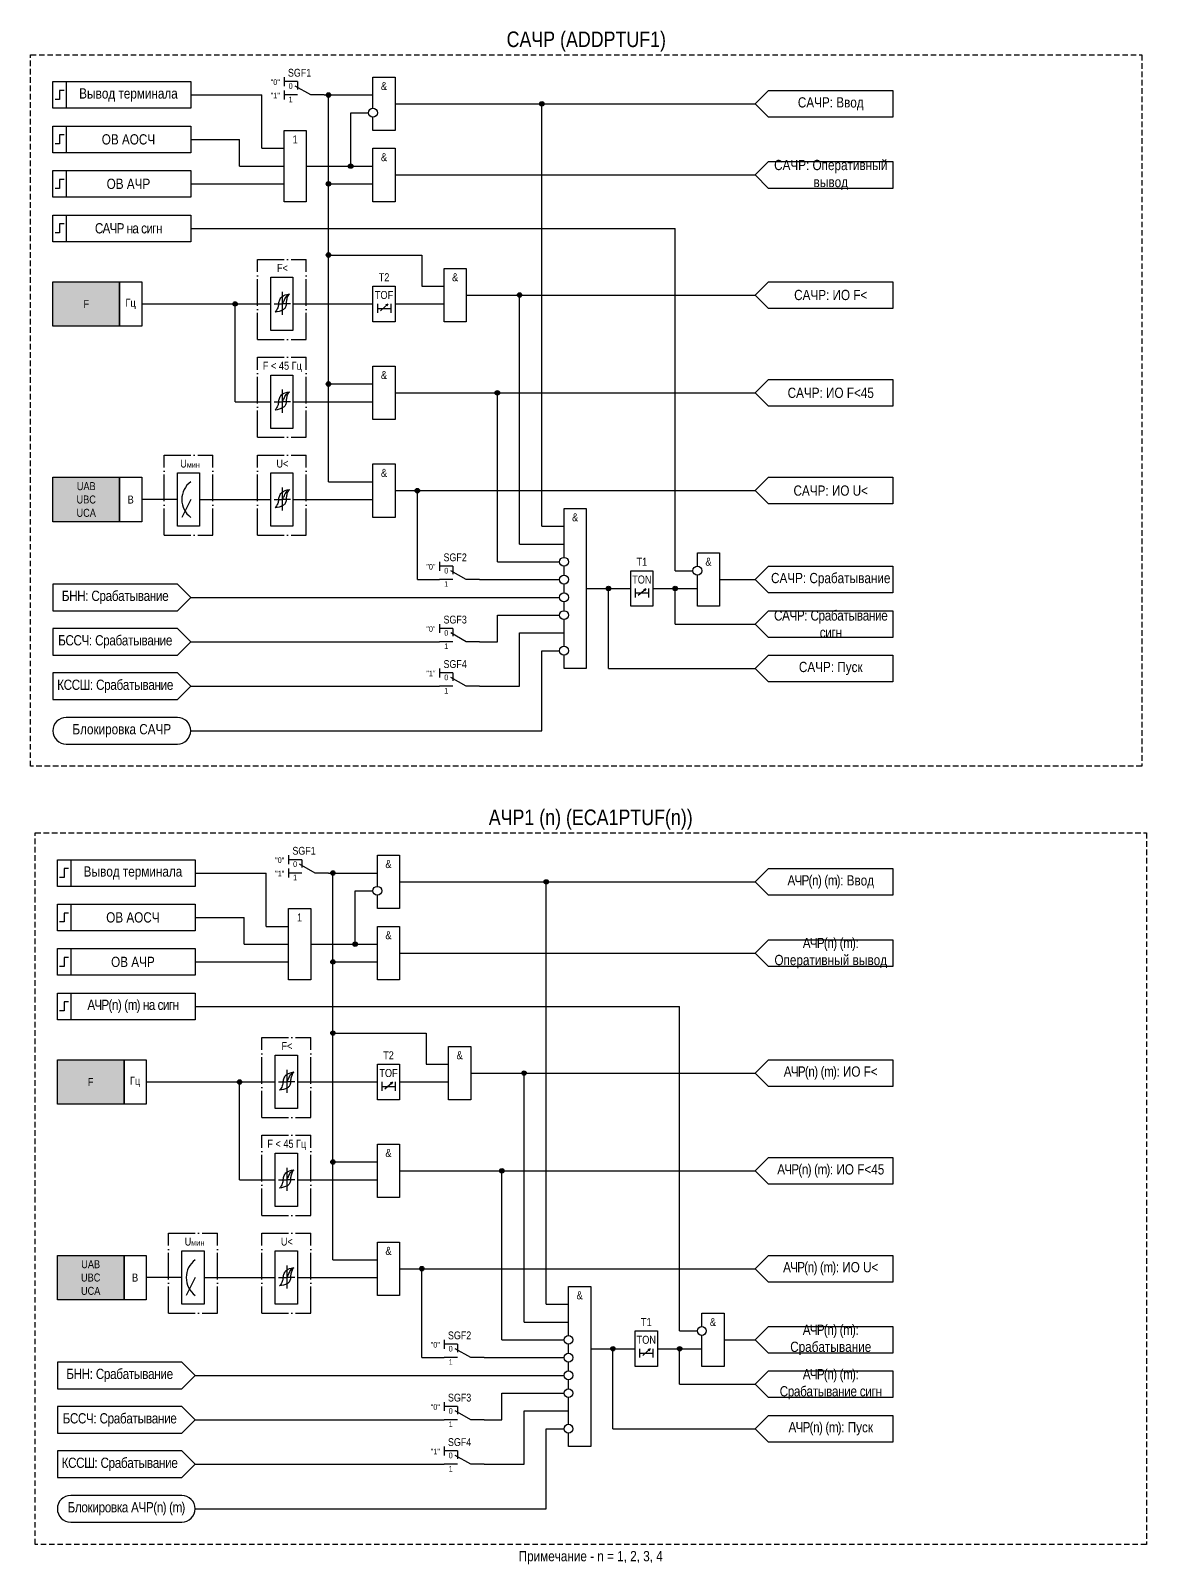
# Model space of a CAD drawing. Header units: millimetres. Extents: x -1311 to 1381, y -299 to 1200.
# Drawn here: x 1098 to 1349, y 600.5 to 945.5 of the extents above; entities that cross this region are included whole.
import ezdxf
from ezdxf.enums import TextEntityAlignment as Align

# ---------------------------------------------------------------- set-up
doc = ezdxf.new("R2010")
doc.units = ezdxf.units.MM
doc.linetypes.add('ACAD_ISO04W100', pattern=[30, 24, -3, 0, -3])
doc.linetypes.add('штриховая2', pattern=[0.375, 0.25, -0.125])
doc.layers.add('Основная', color=7, linetype='Continuous')
doc.styles.add('1.8_Gost_RD', font='ARIALN.TTF', dxfattribs={"height": 1.8})
doc.styles.add('2.5_Gost_RD', font='ARIALN.TTF', dxfattribs={"height": 2.5})
doc.styles.add('3.5_Gost_RD', font='ARIALN.TTF', dxfattribs={"height": 3.5})
doc.styles.add('Вывод', font='ARIALN.TTF', dxfattribs={"height": 2.5})
doc.styles.add('Компонент', font='ARIALN.TTF', dxfattribs={"height": 3.5})

# ---------------------------------------------------------------- blocks, each defined once
blk = doc.blocks.new('*U898')
at = {"layer": 'Основная', "linetype": 'ACAD_ISO04W100', "ltscale": 0.25}
for p, q in [((0, 0), (11, 0)), ((0, -18), (0, 0)), ((11, -18), (11, 0)), ((0, -18), (11, -18))]:
    blk.add_line(p, q, dxfattribs=at)
at = {"layer": 'Основная', "style": 'Компонент'}
blk.add_attdef('ОУ', text='', height=3.5, dxfattribs=at).set_placement((11, 0), align=Align.MIDDLE_CENTER)
blk = doc.blocks.new('*U958')
at = {"layer": 'Основная', "color": 0}
blk.add_line((0, 0), (7, 4), dxfattribs=at)
at = {"layer": 'Основная', "ltscale": 0.35}
blk.add_line((6, 6), (6, 2.5), dxfattribs=at)
blk = doc.blocks.new('*U1018')
at = {"layer": 'Основная', "color": 0}
for p, q in [((-3, 6), (-9, 6)), ((-3, 0), (-9, 0)), ((9, 0), (3, 0))]:
    blk.add_line(p, q, dxfattribs=at)
at = {"layer": 'Основная', "ltscale": 0.25, "xscale": -1}
blk.add_blockref('*U958', (3, 0), dxfattribs=at)
at = {"layer": 'Основная'}
for tag, height, style, p in [('В1', 2.5, 'Вывод', (-13, 6)), ('ОУ', 3.5, 'Компонент', (-2, 10)), ('В2', 2.5, 'Вывод', (-6, 4)), ('В3', 2.5, 'Вывод', (-6, -2))]:
    blk.add_attdef(tag, text='', height=height, dxfattribs=dict(at, style=style)).set_placement(p, align=Align.MIDDLE_CENTER)
blk = doc.blocks.new('Точка')
at = {"ltscale": 100}
h = blk.add_hatch(color=256, dxfattribs=at)
h.dxf.hatch_style = 1
edge = h.paths.add_edge_path()
edge.add_arc((0, 0), 0.5, 0, 360)
blk.add_circle((0, 0), 0.5, dxfattribs=at)
blk = doc.blocks.new('*U993')
at = {"layer": 'Основная', "linetype": 'ACAD_ISO04W100', "ltscale": 0.25}
for p, q in [((0, 0), (11, 0)), ((0, -18), (0, 0)), ((11, -18), (11, 0)), ((0, -18), (11, -18))]:
    blk.add_line(p, q, dxfattribs=at)
at = {"layer": 'Основная', "style": 'Компонент'}
blk.add_attdef('ОУ', text='', height=3.5, dxfattribs=at).set_placement((11, 0), align=Align.MIDDLE_CENTER)

msp = doc.modelspace()

# ---------------------------------------------------------------- hatches: boundary and pattern name
at = {"ltscale": 100, "true_color": 0xf7941d}
h = msp.add_hatch(color=30, dxfattribs=at)
h.dxf.hatch_style = 1
h.paths.add_polyline_path([(1103, 889), (1118, 889), (1118, 879), (1103, 879)])
h = msp.add_hatch(color=30, dxfattribs=at)
h.dxf.hatch_style = 1
h.paths.add_polyline_path([(1103, 845), (1118, 845), (1118, 835), (1103, 835)])
h = msp.add_hatch(color=30, dxfattribs=at)
h.dxf.hatch_style = 1
h.paths.add_polyline_path([(1104, 714), (1119, 714), (1119, 704), (1104, 704)])
h = msp.add_hatch(color=30, dxfattribs=at)
h.dxf.hatch_style = 1
h.paths.add_polyline_path([(1104, 670), (1119, 670), (1119, 660), (1104, 660)])

# ---------------------------------------------------------------- linework, layer by layer
at = {"ltscale": 100}
for p, q in [((1176.7, 882.46), (1178.37, 883.95)), ((1178.37, 883.95), (1177.85, 883.73)), ((1178.37, 883.95), (1178.11, 883.48)), ((1180, 884), (1191, 884)), ((1234.7, 818.46), (1236.37, 819.95)), ((1236.37, 819.95), (1235.85, 819.73)), ((1236.37, 819.95), (1236.11, 819.48)), ((1199, 808), (1203, 808)), ((1199, 798), (1208, 798)), ((1177.7, 707.46), (1179.37, 708.95)), ((1179.37, 708.95), (1178.85, 708.73)), ((1179.37, 708.95), (1179.11, 708.48)), ((1181, 709), (1192, 709)), ((1235.7, 647.46), (1237.37, 648.95)), ((1237.37, 648.95), (1236.85, 648.73)), ((1237.37, 648.95), (1237.11, 648.48)), ((1200, 633), (1204, 633)), ((1200, 623), (1209, 623))]:
    msp.add_line(p, q, dxfattribs=at)
for points in [[(1165, 895), (1186, 895), (1186, 888), (1191, 888)], [(1176, 884), (1176, 882)], [(1179, 884), (1179, 882)], [(1176, 883), (1179, 883)], [(1234, 820), (1234, 818)], [(1234, 819), (1237, 819)], [(1237, 820), (1237, 818)], [(1166, 720), (1187, 720), (1187, 713), (1192, 713)], [(1177, 709), (1177, 707)], [(1177, 708), (1180, 708)], [(1180, 709), (1180, 707)], [(1235, 649), (1235, 647)], [(1238, 649), (1238, 647)], [(1235, 648), (1238, 648)]]:
    msp.add_lwpolyline(points, dxfattribs=at)
for points in [[(1103, 889), (1118, 889), (1118, 879), (1103, 879)], [(1118, 889), (1123, 889), (1123, 879), (1118, 879)], [(1175, 888), (1180, 888), (1180, 880), (1175, 880)], [(1103, 845), (1118, 845), (1118, 835), (1103, 835)], [(1118, 845), (1123, 845), (1123, 835), (1118, 835)], [(1233, 824), (1238, 824), (1238, 816), (1233, 816)], [(1104, 714), (1119, 714), (1119, 704), (1104, 704)], [(1119, 714), (1124, 714), (1124, 704), (1119, 704)], [(1176, 713), (1181, 713), (1181, 705), (1176, 705)], [(1104, 670), (1119, 670), (1119, 660), (1104, 660)], [(1119, 670), (1124, 670), (1124, 660), (1119, 660)], [(1234, 653), (1239, 653), (1239, 645), (1234, 645)]]:
    msp.add_lwpolyline(points, close=True, dxfattribs=at)
for points in [[(1106, 785), (1131, 785, 1), (1131, 791), (1106, 791, 1)], [(1107, 610), (1132, 610, 1), (1132, 616), (1107, 616, 1)]]:
    msp.add_lwpolyline(points, format="xyb", close=True, dxfattribs=at)
at = {"layer": 'Основная', "ltscale": 100}
for p, q in [((1155, 935), (1155, 933)), ((1155, 932), (1155, 930)), ((1150, 919), (1150, 931)), ((1165, 844), (1165, 931)), ((1213, 834), (1213, 929)), ((1145, 915), (1145, 921)), ((1243, 824), (1243, 901)), ((1152, 888.5), (1152, 890)), ((1152, 890), (1157, 890)), ((1157, 890), (1157, 884)), ((1152, 881), (1152, 889)), ((1144, 862), (1144, 884)), ((1157, 884), (1175, 884)), ((1157, 884), (1157, 878)), ((1208, 830), (1208, 886)), ((1152, 878), (1152, 881)), ((1157, 878), (1152, 878)), ((1152, 866.5), (1152, 868)), ((1152, 868), (1157, 868)), ((1152, 859), (1152, 867)), ((1157, 868), (1157, 862)), ((1203, 826), (1203, 864)), ((1152, 856), (1152, 859)), ((1157, 862), (1175, 862)), ((1157, 862), (1157, 856)), ((1157, 856), (1152, 856)), ((1131, 844.5), (1131, 846)), ((1131, 846), (1136, 846)), ((1136, 846), (1136, 840)), ((1152, 844.5), (1152, 846)), ((1152, 846), (1157, 846)), ((1157, 846), (1157, 840)), ((1131, 837), (1131, 845)), ((1152, 837), (1152, 845)), ((1180, 842), (1190, 842)), ((1185, 822), (1185, 842)), ((1131, 840), (1123, 840)), ((1136, 840), (1136, 834)), ((1157, 840), (1175, 840)), ((1157, 840), (1157, 834)), ((1131, 834), (1131, 837)), ((1152, 834), (1152, 837)), ((1136, 834), (1131, 834)), ((1157, 834), (1152, 834)), ((1190, 826), (1190, 824)), ((1134, 818), (1217, 818)), ((1228, 802), (1228, 820)), ((1243, 812), (1243, 820)), ((1190, 812), (1190, 810)), ((1203, 808), (1203, 814)), ((1134, 808), (1190, 808)), ((1208, 798), (1208, 810)), ((1213, 788), (1213, 806)), ((1190, 802), (1190, 800)), ((1134, 798), (1190, 798)), ((1134, 788), (1213, 788)), ((1156, 760), (1156, 758)), ((1151, 744), (1151, 756)), ((1156, 757), (1156, 755)), ((1166, 669), (1166, 756)), ((1214, 659), (1214, 754)), ((1146, 740), (1146, 746)), ((1244, 653), (1244, 726)), ((1153, 713.5), (1153, 715)), ((1153, 715), (1158, 715)), ((1158, 715), (1158, 709)), ((1153, 706), (1153, 714)), ((1209, 655), (1209, 711)), ((1145, 687), (1145, 709)), ((1158, 709), (1158, 703)), ((1158, 709), (1176, 709)), ((1153, 703), (1153, 706)), ((1158, 703), (1153, 703)), ((1153, 691.5), (1153, 693)), ((1153, 693), (1158, 693)), ((1153, 684), (1153, 692)), ((1158, 693), (1158, 687)), ((1158, 687), (1176, 687)), ((1158, 687), (1158, 681)), ((1204, 651), (1204, 689)), ((1153, 681), (1153, 684)), ((1158, 681), (1153, 681)), ((1132, 669.5), (1132, 671)), ((1132, 671), (1137, 671)), ((1132, 662), (1132, 670)), ((1137, 671), (1137, 665)), ((1153, 669.5), (1153, 671)), ((1153, 671), (1158, 671)), ((1153, 662), (1153, 670)), ((1158, 671), (1158, 665)), ((1181, 667), (1191, 667)), ((1186, 647), (1186, 667)), ((1132, 665), (1124, 665)), ((1137, 665), (1137, 659)), ((1158, 665), (1176, 665)), ((1158, 665), (1158, 659)), ((1132, 659), (1132, 662)), ((1137, 659), (1132, 659)), ((1153, 659), (1153, 662)), ((1158, 659), (1153, 659)), ((1191, 651), (1191, 649)), ((1229, 631), (1229, 649)), ((1244, 641), (1244, 649)), ((1135, 643), (1218, 643)), ((1204, 633), (1204, 639)), ((1191, 637), (1191, 635)), ((1209, 623), (1209, 635)), ((1135, 633), (1191, 633)), ((1214, 613), (1214, 631)), ((1191, 627), (1191, 625)), ((1135, 623), (1191, 623)), ((1135, 613), (1214, 613))]:
    msp.add_line(p, q, dxfattribs=at)
at = {"layer": 'Основная'}
for p, q in [((1154.6, 886.72), (1154.6, 881.52)), ((1154.6, 864.72), (1154.6, 859.52)), ((1154.6, 842.72), (1154.6, 837.52)), ((1155.6, 711.72), (1155.6, 706.52)), ((1155.6, 689.72), (1155.6, 684.52)), ((1155.6, 667.72), (1155.6, 662.52))]:
    msp.add_line(p, q, dxfattribs=at)
at = {"layer": 'Основная', "color": 7, "ltscale": 100}
for p, q in [((1123, 884), (1152, 884)), ((1152.79, 884), (1154.6, 884)), ((1156.42, 884), (1154.6, 884)), ((1144, 862), (1152, 862)), ((1152.79, 862), (1154.6, 862)), ((1156.42, 862), (1154.6, 862)), ((1134, 840), (1132, 836)), ((1136, 840), (1152, 840)), ((1152.79, 840), (1154.6, 840)), ((1156.42, 840), (1154.6, 840)), ((1124, 709), (1153, 709)), ((1153.79, 709), (1155.6, 709)), ((1157.42, 709), (1155.6, 709)), ((1145, 687), (1153, 687)), ((1153.79, 687), (1155.6, 687)), ((1157.42, 687), (1155.6, 687)), ((1135, 665), (1133, 661)), ((1137, 665), (1153, 665)), ((1153.79, 665), (1155.6, 665)), ((1157.42, 665), (1155.6, 665))]:
    msp.add_line(p, q, dxfattribs=at)
at = {"layer": 'Основная', "linetype": 'штриховая2', "ltscale": 5}
for points in [[(1098, 940), (1348, 940), (1348, 780), (1098, 780)], [(1099, 765), (1349, 765), (1349, 605), (1099, 605)]]:
    msp.add_lwpolyline(points, close=True, dxfattribs=at)
at = {"layer": 'Основная', "ltscale": 100}
for points in [[(1175, 928), (1175, 935), (1180, 935), (1180, 923), (1175, 923), (1175, 926)], [(1134, 931), (1150, 931)], [(1164, 931), (1175, 931)], [(1180, 929), (1261, 929)], [(1160, 915), (1170, 915), (1170, 927), (1174, 927)], [(1134, 921), (1145, 921)], [(1150, 919), (1155, 919)], [(1145, 915), (1155, 915)], [(1160, 915), (1175, 915)], [(1160, 915), (1165, 915)], [(1160, 915), (1165, 915), (1165, 915), (1165, 915)], [(1134, 911), (1155, 911)], [(1165, 911), (1175, 911)], [(1180, 913), (1180, 913), (1180, 913), (1261, 913)], [(1134, 901), (1243, 901)], [(1196, 886), (1261, 886)], [(1165, 866), (1175, 866)], [(1180, 864), (1261, 864)], [(1165, 844), (1175, 844)], [(1185, 842), (1261, 842)], [(1218, 827), (1218, 838), (1223, 838), (1223, 802), (1218, 802), (1218, 805)], [(1213, 834), (1218, 834)], [(1208, 830), (1218, 830)], [(1248, 825), (1248, 828), (1253, 828), (1253, 816), (1248, 816), (1248, 823)], [(1203, 826), (1217, 826)], [(1218, 823), (1218, 825)], [(1185, 822), (1190, 822)], [(1199, 822), (1217, 822)], [(1243, 824), (1247, 824)], [(1253, 822), (1261, 822)], [(1134, 818), (1131, 821), (1103, 821), (1103, 815), (1131, 815), (1134, 818)], [(1218, 819), (1218, 821)], [(1223, 820), (1228, 820)], [(1223, 820), (1228, 820), (1228, 820), (1228, 820)], [(1223, 820), (1233, 820)], [(1223, 820), (1233, 820), (1233, 820), (1233, 820)], [(1238, 820), (1248, 820)], [(1218, 815), (1218, 817)], [(1134, 808), (1131, 811), (1103, 811), (1103, 805), (1131, 805), (1134, 808)], [(1203, 814), (1217, 814)], [(1218, 807), (1218, 813)], [(1243, 812), (1261, 812)], [(1208, 810), (1218, 810)], [(1213, 806), (1217, 806)], [(1134, 798), (1131, 801), (1103, 801), (1103, 795), (1131, 795), (1134, 798)], [(1228, 802), (1261, 802)], [(1176, 753), (1176, 760), (1181, 760), (1181, 748), (1176, 748), (1176, 751)], [(1135, 756), (1151, 756)], [(1165, 756), (1176, 756)], [(1181, 754), (1261, 754)], [(1161, 740), (1171, 740), (1171, 752), (1175, 752)], [(1135, 746), (1146, 746)], [(1151, 744), (1156, 744)], [(1146, 740), (1156, 740)], [(1161, 740), (1176, 740)], [(1161, 740), (1166, 740)], [(1161, 740), (1166, 740), (1166, 740), (1166, 740)], [(1135, 736), (1156, 736)], [(1166, 736), (1176, 736)], [(1181, 738), (1181, 738), (1181, 738), (1261, 738)], [(1135, 726), (1244, 726)], [(1197, 711), (1261, 711)], [(1166, 691), (1176, 691)], [(1181, 689), (1261, 689)], [(1166, 669), (1176, 669)], [(1186, 667), (1261, 667)], [(1219, 652), (1219, 663), (1224, 663), (1224, 627), (1219, 627), (1219, 630)], [(1214, 659), (1219, 659)], [(1249, 654), (1249, 657), (1254, 657), (1254, 645), (1249, 645), (1249, 652)], [(1209, 655), (1219, 655)], [(1244, 653), (1248, 653)], [(1204, 651), (1218, 651)], [(1219, 648), (1219, 650)], [(1224, 649), (1234, 649)], [(1224, 649), (1234, 649), (1234, 649), (1234, 649)], [(1239, 649), (1249, 649)], [(1254, 651), (1261, 651)], [(1135, 643), (1132, 646), (1104, 646), (1104, 640), (1132, 640), (1135, 643)], [(1186, 647), (1191, 647)], [(1200, 647), (1218, 647)], [(1219, 644), (1219, 646)], [(1219, 640), (1219, 642)], [(1204, 639), (1218, 639)], [(1244, 641), (1261, 641)], [(1135, 633), (1132, 636), (1104, 636), (1104, 630), (1132, 630), (1135, 633)], [(1209, 635), (1219, 635)], [(1219, 632), (1219, 638)], [(1214, 631), (1218, 631)], [(1229, 631), (1261, 631)], [(1135, 623), (1132, 626), (1104, 626), (1104, 620), (1132, 620), (1135, 623)]]:
    msp.add_lwpolyline(points, dxfattribs=at)
for points in [[(1103, 934), (1106, 934), (1106, 928), (1103, 928)], [(1103, 934), (1134, 934), (1134, 928), (1103, 928)], [(1292, 932), (1292, 926), (1264, 926), (1261, 929), (1264, 932)], [(1103, 924), (1106, 924), (1106, 918), (1103, 918)], [(1103, 924), (1134, 924), (1134, 918), (1103, 918)], [(1155, 923), (1160, 923), (1160, 907), (1155, 907)], [(1175, 919), (1180, 919), (1180, 907), (1175, 907)], [(1292, 916), (1292, 910), (1264, 910), (1261, 913), (1264, 916)], [(1103, 914), (1106, 914), (1106, 908), (1103, 908)], [(1103, 914), (1134, 914), (1134, 908), (1103, 908)], [(1103, 904), (1106, 904), (1106, 898), (1103, 898)], [(1103, 904), (1134, 904), (1134, 898), (1103, 898)], [(1191, 892), (1196, 892), (1196, 880), (1191, 880)], [(1292, 889), (1292, 883), (1264, 883), (1261, 886), (1264, 889)], [(1175, 870), (1180, 870), (1180, 858), (1175, 858)], [(1292, 867), (1292, 861), (1264, 861), (1261, 864), (1264, 867)], [(1175, 848), (1180, 848), (1180, 836), (1175, 836)], [(1292, 845), (1292, 839), (1264, 839), (1261, 842), (1264, 845)], [(1292, 825), (1292, 819), (1264, 819), (1261, 822), (1264, 825)], [(1292, 815), (1292, 809), (1264, 809), (1261, 812), (1264, 815)], [(1292, 805), (1292, 799), (1264, 799), (1261, 802), (1264, 805)], [(1104, 759), (1107, 759), (1107, 753), (1104, 753)], [(1104, 759), (1135, 759), (1135, 753), (1104, 753)], [(1292, 757), (1292, 751), (1264, 751), (1261, 754), (1264, 757)], [(1104, 749), (1107, 749), (1107, 743), (1104, 743)], [(1104, 749), (1135, 749), (1135, 743), (1104, 743)], [(1156, 748), (1161, 748), (1161, 732), (1156, 732)], [(1176, 744), (1181, 744), (1181, 732), (1176, 732)], [(1104, 739), (1107, 739), (1107, 733), (1104, 733)], [(1104, 739), (1135, 739), (1135, 733), (1104, 733)], [(1292, 741), (1292, 735), (1264, 735), (1261, 738), (1264, 741)], [(1104, 729), (1107, 729), (1107, 723), (1104, 723)], [(1104, 729), (1135, 729), (1135, 723), (1104, 723)], [(1192, 717), (1197, 717), (1197, 705), (1192, 705)], [(1292, 714), (1292, 708), (1264, 708), (1261, 711), (1264, 714)], [(1176, 695), (1181, 695), (1181, 683), (1176, 683)], [(1292, 692), (1292, 686), (1264, 686), (1261, 689), (1264, 692)], [(1176, 673), (1181, 673), (1181, 661), (1176, 661)], [(1292, 670), (1292, 664), (1264, 664), (1261, 667), (1264, 670)], [(1292, 654), (1292, 648), (1264, 648), (1261, 651), (1264, 654)], [(1292, 644), (1292, 638), (1264, 638), (1261, 641), (1264, 644)], [(1292, 634), (1292, 628), (1264, 628), (1261, 631), (1264, 634)]]:
    msp.add_lwpolyline(points, close=True, dxfattribs=at)
at = {"layer": 'Основная', "lineweight": 30, "ltscale": 100}
for points in [[(1105.5, 932), (1104.5, 932), (1104.5, 930), (1103.5, 930)], [(1105.5, 922), (1104.5, 922), (1104.5, 920), (1103.5, 920)], [(1105.5, 912), (1104.5, 912), (1104.5, 910), (1103.5, 910)], [(1105.5, 902), (1104.5, 902), (1104.5, 900), (1103.5, 900)], [(1106.5, 757), (1105.5, 757), (1105.5, 755), (1104.5, 755)], [(1106.5, 747), (1105.5, 747), (1105.5, 745), (1104.5, 745)], [(1106.5, 737), (1105.5, 737), (1105.5, 735), (1104.5, 735)], [(1106.5, 727), (1105.5, 727), (1105.5, 725), (1104.5, 725)]]:
    msp.add_lwpolyline(points, dxfattribs=at)
at = {"layer": 'Основная'}
for centre in [(1175, 927), (1218, 826), (1248, 824), (1218, 822), (1218, 818), (1218, 814), (1218, 806), (1176, 752), (1219, 651), (1249, 653), (1219, 647), (1219, 643), (1219, 639), (1219, 631)]:
    msp.add_circle(centre, 1, dxfattribs=at)
at = {"layer": 'Основная', "color": 7, "ltscale": 100}
for centre in [(1137, 840), (1138, 665)]:
    msp.add_arc(centre, 5, 126.8699, 233.1301, dxfattribs=at)
at = {"layer": 'Основная'}
for points in [[(1153.8, 883.92), (1153.6, 883.13), (1153, 882.12)], [(1155.48, 883.92), (1155.25, 883.13), (1154.76, 882.67), (1153, 882.12)], [(1153.8, 883.92), (1153.95, 884.71), (1154.44, 885.54), (1156.2, 886.26)], [(1154.6, 884), (1155, 884.72), (1155.47, 885.6), (1156.2, 886.26)], [(1155.48, 883.92), (1155.6, 884.71), (1155.81, 885.54), (1156.2, 886.26)], [(1153.8, 861.92), (1153.95, 862.71), (1154.44, 863.54), (1156.2, 864.26)], [(1154.6, 862), (1155, 862.72), (1155.47, 863.6), (1156.2, 864.26)], [(1155.48, 861.92), (1155.6, 862.71), (1155.81, 863.54), (1156.2, 864.26)], [(1153.8, 861.92), (1153.6, 861.13), (1153, 860.12)], [(1155.48, 861.92), (1155.25, 861.13), (1154.76, 860.67), (1153, 860.12)], [(1153.8, 839.92), (1153.95, 840.71), (1154.44, 841.54), (1156.2, 842.26)], [(1154.6, 840), (1155, 840.72), (1155.47, 841.6), (1156.2, 842.26)], [(1155.48, 839.92), (1155.6, 840.71), (1155.81, 841.54), (1156.2, 842.26)], [(1153.8, 839.92), (1153.6, 839.13), (1153, 838.12)], [(1155.48, 839.92), (1155.25, 839.13), (1154.76, 838.67), (1153, 838.12)], [(1154.8, 708.92), (1154.95, 709.71), (1155.44, 710.54), (1157.2, 711.26)], [(1155.6, 709), (1156, 709.72), (1156.47, 710.6), (1157.2, 711.26)], [(1156.48, 708.92), (1156.6, 709.71), (1156.81, 710.54), (1157.2, 711.26)], [(1154.8, 708.92), (1154.6, 708.13), (1154, 707.12)], [(1156.48, 708.92), (1156.25, 708.13), (1155.76, 707.67), (1154, 707.12)], [(1154.8, 686.92), (1154.6, 686.13), (1154, 685.12)], [(1156.48, 686.92), (1156.25, 686.13), (1155.76, 685.67), (1154, 685.12)], [(1154.8, 686.92), (1154.95, 687.71), (1155.44, 688.54), (1157.2, 689.26)], [(1155.6, 687), (1156, 687.72), (1156.47, 688.6), (1157.2, 689.26)], [(1156.48, 686.92), (1156.6, 687.71), (1156.81, 688.54), (1157.2, 689.26)], [(1154.8, 664.92), (1154.95, 665.71), (1155.44, 666.54), (1157.2, 667.26)], [(1155.6, 665), (1156, 665.72), (1156.47, 666.6), (1157.2, 667.26)], [(1156.48, 664.92), (1156.6, 665.71), (1156.81, 666.54), (1157.2, 667.26)], [(1154.8, 664.92), (1154.6, 664.13), (1154, 663.12)], [(1156.48, 664.92), (1156.25, 664.13), (1155.76, 663.67), (1154, 663.12)]]:
    msp.add_spline(points, degree=3, dxfattribs=at)

# ---------------------------------------------------------------- block references
at = {"layer": 'Основная', "ltscale": 0.25}
ref = msp.add_blockref('*U1018', (1159.5, 931), dxfattribs=dict(at, xscale=0.5, yscale=0.5, zscale=0.5))
ref.add_attrib('ОУ', 'SGF1', dxfattribs={"height": 1.75, "style": 'Компонент'}).set_placement((1158.5, 936), align=Align.MIDDLE_CENTER)
ref.add_attrib('В2', '0', dxfattribs={"height": 1.25, "style": 'Вывод'}).set_placement((1156.5, 933), align=Align.MIDDLE_CENTER)
ref.add_attrib('В3', '1', dxfattribs={"height": 1.25, "style": 'Вывод'}).set_placement((1156.5, 930), align=Align.MIDDLE_CENTER)
at = {"layer": 'Основная', "ltscale": 100}
for p in [(1165, 931), (1213, 929), (1170, 915), (1165, 911), (1165, 895), (1144, 884), (1208, 886), (1165, 866), (1203, 864), (1185, 842), (1228, 820), (1243, 820), (1166, 756), (1214, 754), (1171, 740), (1166, 736), (1166, 720), (1209, 711), (1145, 709), (1166, 691), (1204, 689), (1186, 667), (1229, 649), (1244, 649)]:
    msp.add_blockref('Точка', p, dxfattribs=at)
at = {"layer": 'Основная', "ltscale": 0.25}
for name, p in [('*U898', (1149, 894)), ('*U898', (1149, 872)), ('*U993', (1128, 850)), ('*U898', (1149, 850)), ('*U898', (1150, 719)), ('*U898', (1150, 697)), ('*U993', (1129, 675)), ('*U898', (1150, 675))]:
    msp.add_blockref(name, p, dxfattribs=at)
ref = msp.add_blockref('*U1018', (1194.5, 822), dxfattribs=dict(at, xscale=0.5, yscale=0.5, zscale=0.5))
ref.add_attrib('ОУ', 'SGF2', dxfattribs={"height": 1.75, "style": 'Компонент'}).set_placement((1193.5, 827), align=Align.MIDDLE_CENTER)
ref.add_attrib('В2', '0', dxfattribs={"height": 1.25, "style": 'Вывод'}).set_placement((1191.5, 824), align=Align.MIDDLE_CENTER)
ref.add_attrib('В3', '1', dxfattribs={"height": 1.25, "style": 'Вывод'}).set_placement((1191.5, 821), align=Align.MIDDLE_CENTER)
ref = msp.add_blockref('*U1018', (1194.5, 808), dxfattribs=dict(at, xscale=0.5, yscale=0.5, zscale=0.5))
ref.add_attrib('ОУ', 'SGF3', dxfattribs={"height": 1.75, "style": 'Компонент'}).set_placement((1193.5, 813), align=Align.MIDDLE_CENTER)
ref.add_attrib('В2', '0', dxfattribs={"height": 1.25, "style": 'Вывод'}).set_placement((1191.5, 810), align=Align.MIDDLE_CENTER)
ref.add_attrib('В3', '1', dxfattribs={"height": 1.25, "style": 'Вывод'}).set_placement((1191.5, 807), align=Align.MIDDLE_CENTER)
ref = msp.add_blockref('*U1018', (1194.5, 798), dxfattribs=dict(at, xscale=0.5, yscale=0.5, zscale=0.5))
ref.add_attrib('ОУ', 'SGF4', dxfattribs={"height": 1.75, "style": 'Компонент'}).set_placement((1193.5, 803), align=Align.MIDDLE_CENTER)
ref.add_attrib('В2', '0', dxfattribs={"height": 1.25, "style": 'Вывод'}).set_placement((1191.5, 800), align=Align.MIDDLE_CENTER)
ref.add_attrib('В3', '1', dxfattribs={"height": 1.25, "style": 'Вывод'}).set_placement((1191.5, 797), align=Align.MIDDLE_CENTER)
ref = msp.add_blockref('*U1018', (1160.5, 756), dxfattribs=dict(at, xscale=0.5, yscale=0.5, zscale=0.5))
ref.add_attrib('ОУ', 'SGF1', dxfattribs={"height": 1.75, "style": 'Компонент'}).set_placement((1159.5, 761), align=Align.MIDDLE_CENTER)
ref.add_attrib('В2', '0', dxfattribs={"height": 1.25, "style": 'Вывод'}).set_placement((1157.5, 758), align=Align.MIDDLE_CENTER)
ref.add_attrib('В3', '1', dxfattribs={"height": 1.25, "style": 'Вывод'}).set_placement((1157.5, 755), align=Align.MIDDLE_CENTER)
ref = msp.add_blockref('*U1018', (1195.5, 647), dxfattribs=dict(at, xscale=0.5, yscale=0.5, zscale=0.5))
ref.add_attrib('ОУ', 'SGF2', dxfattribs={"height": 1.75, "style": 'Компонент'}).set_placement((1194.5, 652), align=Align.MIDDLE_CENTER)
ref.add_attrib('В2', '0', dxfattribs={"height": 1.25, "style": 'Вывод'}).set_placement((1192.5, 649), align=Align.MIDDLE_CENTER)
ref.add_attrib('В3', '1', dxfattribs={"height": 1.25, "style": 'Вывод'}).set_placement((1192.5, 646), align=Align.MIDDLE_CENTER)
ref = msp.add_blockref('*U1018', (1195.5, 633), dxfattribs=dict(at, xscale=0.5, yscale=0.5, zscale=0.5))
ref.add_attrib('ОУ', 'SGF3', dxfattribs={"height": 1.75, "style": 'Компонент'}).set_placement((1194.5, 638), align=Align.MIDDLE_CENTER)
ref.add_attrib('В2', '0', dxfattribs={"height": 1.25, "style": 'Вывод'}).set_placement((1192.5, 635), align=Align.MIDDLE_CENTER)
ref.add_attrib('В3', '1', dxfattribs={"height": 1.25, "style": 'Вывод'}).set_placement((1192.5, 632), align=Align.MIDDLE_CENTER)
ref = msp.add_blockref('*U1018', (1195.5, 623), dxfattribs=dict(at, xscale=0.5, yscale=0.5, zscale=0.5))
ref.add_attrib('ОУ', 'SGF4', dxfattribs={"height": 1.75, "style": 'Компонент'}).set_placement((1194.5, 628), align=Align.MIDDLE_CENTER)
ref.add_attrib('В2', '0', dxfattribs={"height": 1.25, "style": 'Вывод'}).set_placement((1192.5, 625), align=Align.MIDDLE_CENTER)
ref.add_attrib('В3', '1', dxfattribs={"height": 1.25, "style": 'Вывод'}).set_placement((1192.5, 622), align=Align.MIDDLE_CENTER)

# ---------------------------------------------------------------- texts
at = {"color": 30, "ltscale": 100, "char_height": 3.5, "width": 250, "attachment_point": 5, "style": '3.5_Gost_RD'}
for s, insert in [('CАЧР (ADDPTUF1)', (1223, 943)), ('АЧР1 (n) (ECA1PTUF(n))', (1224, 768))]:
    msp.add_mtext(s, dxfattribs=dict(at, insert=insert))
at = {"ltscale": 100, "char_height": 1.8, "attachment_point": 5}
for s, insert, width, style in [('T2', (1177.5, 890), 5, '2.5_Gost_RD'), ('TOF', (1177.5, 886), 5, '2.5_Gost_RD'), ('F', (1110.5, 884), 15, '1.8_Gost_RD'), ('Гц', (1120.5, 884), 5, '1.8_Gost_RD'), ('UAB\\PUBC\\PUCA', (1110.5, 840), 15, '1.8_Gost_RD'), ('В ', (1120.5, 840), 5, '1.8_Gost_RD'), ('T1', (1235.5, 826), 5, '2.5_Gost_RD'), ('TON', (1235.5, 822), 5, '2.5_Gost_RD'), ('T2', (1178.5, 715), 5, '2.5_Gost_RD'), ('TOF', (1178.5, 711), 5, '2.5_Gost_RD'), ('F', (1111.5, 709), 15, '1.8_Gost_RD'), ('Гц', (1121.5, 709), 5, '1.8_Gost_RD'), ('UAB\\PUBC\\PUCA', (1111.5, 665), 15, '1.8_Gost_RD'), ('В ', (1121.5, 665), 5, '1.8_Gost_RD'), ('T1', (1236.5, 655), 5, '2.5_Gost_RD'), ('TON', (1236.5, 651), 5, '2.5_Gost_RD')]:
    msp.add_mtext(s, dxfattribs=dict(at, insert=insert, width=width, style=style))
at = {"layer": 'Основная', "color": 0, "ltscale": 100, "char_height": 2.3, "width": 28, "attachment_point": 5, "style": '2.5_Gost_RD'}
for s, insert in [('{\\C256;Вывод терминала}', (1120, 931)), ('{\\C256;ОВ АОСЧ}', (1120, 921)), ('{\\C256;САЧР: Оперативный вывод}', (1278, 913)), ('{\\C256;ОВ АЧР}', (1120, 911)), ('{\\C256;САЧР: ИО F<}', (1278, 886)), ('{\\C256;САЧР: ИО F<45}', (1278, 864)), ('{\\C256;САЧР: ИО U<}', (1278, 842)), ('{\\C256;САЧР: Срабатывание}', (1278, 822)), ('{\\T0.95;\\C256;САЧР: Срабатывание сигн}', (1278, 812)), ('{\\C256;САЧР: Пуск}', (1278, 802)), ('{\\C256;Вывод терминала}', (1121, 756)), ('{\\C256;ОВ АОСЧ}', (1121, 746)), ('{\\T0.9;\\C256;АЧР(n) (m)\\T1;: Оперативный вывод}', (1278, 738)), ('{\\C256;ОВ АЧР}', (1121, 736)), ('{\\T0.9;\\C256;АЧР(n) (m)\\T1;: ИО F<}', (1278, 711)), ('{\\T0.9;\\C256;АЧР(n) (m)\\T1;: ИО F<45}', (1278, 689)), ('{\\T0.9;\\C256;АЧР(n) (m)\\T1;: ИО U<}', (1278, 667)), ('{\\T0.9;\\C256;АЧР(n) (m)\\T1;: Срабатывание}', (1278, 651)), ('{\\T0.9;\\C256;АЧР(n) (m)\\T1;: \\T0.95;Срабатывание сигн}', (1278, 641)), ('{\\T0.9;\\C256;АЧР(n) (m)\\T1;: Пуск}', (1278, 631))]:
    msp.add_mtext(s, dxfattribs=dict(at, insert=insert))
at = {"layer": 'Основная', "ltscale": 100, "char_height": 1.25, "attachment_point": 1, "style": '3.5_Gost_RD'}
for s, insert in [('"0"', (1152, 934.5)), ('"1"', (1152, 931.5)), ('"0"', (1187, 825.5)), ('"0"', (1187, 811.5)), ('"1"', (1187, 801.5)), ('"0"', (1153, 759.5)), ('"1"', (1153, 756.5)), ('"0"', (1188, 650.5)), ('"0"', (1188, 636.5)), ('"1"', (1188, 626.5))]:
    msp.add_mtext_dynamic_manual_height_columns(s, width=2, gutter_width=17.5, heights=[0], dxfattribs=dict(at, insert=insert))
at = {"layer": 'Основная', "ltscale": 100, "attachment_point": 5, "style": '2.5_Gost_RD'}
for s, insert, char_height, width in [('&', (1177.5, 933), 1.8, 5), ('САЧР: Ввод', (1278, 929), 2.3, 28), ('1', (1157.5, 921), 1.8, 5), ('&', (1177.5, 917), 1.8, 5), ('&', (1193.5, 890), 1.8, 5), ('&', (1177.5, 868), 1.8, 5), ('&', (1177.5, 846), 1.8, 5), ('&', (1220.5, 836), 1.8, 5), ('&', (1250.5, 826), 1.8, 5), ('{\\T0.95;БНН: Срабатывание}', (1117, 818), 2.3, 28), ('{\\T0.95;БССЧ: Срабатывание}', (1117, 808), 2.3, 28), ('{\\T0.95;КССШ: Срабатывание}', (1117, 798), 2.3, 28), ('Блокировка САЧР', (1118.5, 788), 2.3, 25), ('&', (1178.5, 758), 1.8, 5), ('{\\T0.9;АЧР(n) (m)}: Ввод', (1278, 754), 2.3, 28), ('1', (1158.5, 746), 1.8, 5), ('&', (1178.5, 742), 1.8, 5), ('&', (1194.5, 715), 1.8, 5), ('&', (1178.5, 693), 1.8, 5), ('&', (1178.5, 671), 1.8, 5), ('&', (1221.5, 661), 1.8, 5), ('&', (1251.5, 655), 1.8, 5), ('{\\T0.95;БНН: Срабатывание}', (1118, 643), 2.3, 28), ('{\\T0.95;БССЧ: Срабатывание}', (1118, 633), 2.3, 28), ('{\\T0.95;КССШ: Срабатывание}', (1118, 623), 2.3, 28), ('{\\T0.95;Блокировка АЧР\\T0.9;(n) (m)}', (1119.5, 613), 2.3, 29.4592), ('Примечание - n = 1, 2, 3, 4', (1224, 602), 2.3, 250)]:
    msp.add_mtext(s, dxfattribs=dict(at, insert=insert, char_height=char_height, width=width))
at = {"layer": 'Основная', "color": 3, "ltscale": 100, "char_height": 2.3, "width": 28, "attachment_point": 5, "style": '2.5_Gost_RD'}
for s, insert in [('{\\T0.9;\\C256;САЧР на сигн}', (1120, 901)), ('{\\T0.9;\\C256;АЧР(n) (m) на сигн}', (1121, 726))]:
    msp.add_mtext(s, dxfattribs=dict(at, insert=insert))
at = {"layer": 'Основная', "color": 7, "ltscale": 100, "char_height": 1.8, "attachment_point": 1, "style": '1.8_Gost_RD'}
for s, width, insert in [('\\pi1.41276;F<', 5, (1152, 893)), ('\\pi1.23697;F < 45 Гц', 11, (1149, 871)), ('\\pi0.64454;U{\\H0.66667x;мин}', 5, (1131, 849)), ('\\pi1.2912;U<', 5, (1152, 849)), ('\\pi1.41276;F<', 5, (1153, 718)), ('\\pi1.23697;F < 45 Гц', 11, (1150, 696)), ('\\pi0.64454;U{\\H0.66667x;мин}', 5, (1132, 674)), ('\\pi1.2912;U<', 5, (1153, 674))]:
    msp.add_mtext_dynamic_manual_height_columns(s, width=width, gutter_width=17.5, heights=[0], dxfattribs=dict(at, insert=insert))

doc.saveas('drawing.dxf')
